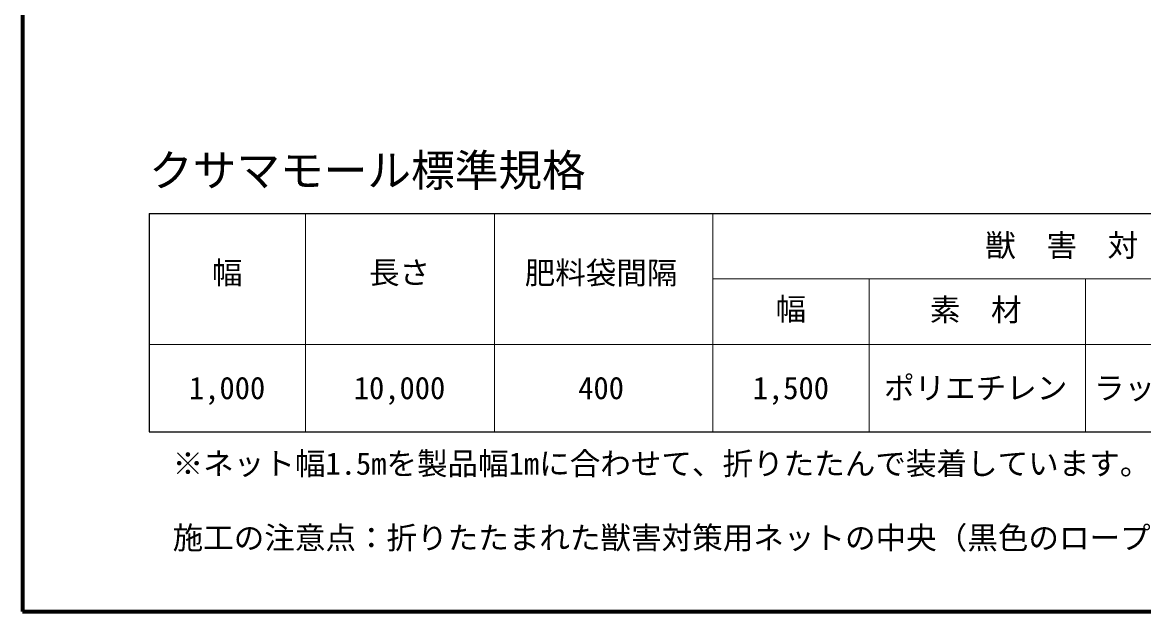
# Model space of a CAD drawing. Units: millimetres, scale not verified. Extents: x 200 to 8200, y 200 to 5838.
# Drawn here: x 200 to 2768, y 200 to 1549 of the extents above; entities that cross this region are included whole.
import ezdxf
from ezdxf.enums import TextEntityAlignment as Align

# ---------------------------------------------------------------- set-up
doc = ezdxf.new("R2010")
doc.units = ezdxf.units.MM
doc.header["$LTSCALE"] = 20
doc.layers.add('C-MTR', color=5, linetype='Continuous')
doc.layers.add('C-MTR-TXT', color=5, linetype='Continuous')
for name, color, linetype, lineweight in [('C-MTR-FRAM', 5, 'Continuous', 25), ('C-MTR-LINE', 5, 'Continuous', 13), ('C-TTL', 2, 'Continuous', 70)]:
    doc.layers.add(name, color=color, linetype=linetype, lineweight=lineweight)
doc.styles.add('ＭＳ ゴシック', font='')
doc.styles.get('ＭＳ ゴシック').set_extended_font_data('MS Gothic')

msp = doc.modelspace()

# ---------------------------------------------------------------- linework, layer by layer
at = {"layer": 'C-MTR-FRAM'}
for p, q in [((490.09, 1111.48), (490.09, 611.48)), ((490.09, 1111.48), (4438.09, 1111.48)), ((490.09, 611.48), (4438.09, 611.48))]:
    msp.add_line(p, q, dxfattribs=at)
at = {"layer": 'C-MTR-LINE'}
for p, q in [((848.09, 1111.48), (848.09, 611.48)), ((1281.09, 1111.48), (1281.09, 611.48)), ((1781.09, 1111.48), (1781.09, 611.48)), ((1781.09, 961.48), (4438.09, 961.48)), ((2139.51, 961.48), (2139.51, 611.48)), ((2635.21, 961.48), (2635.21, 611.48)), ((490.09, 811.48), (4438.09, 811.48))]:
    msp.add_line(p, q, dxfattribs=at)
at = {"layer": 'C-TTL'}
msp.add_lwpolyline([(200, 200), (8200, 200), (8200, 5740), (200, 5740)], close=True, dxfattribs=at)

# ---------------------------------------------------------------- texts
at = {"layer": 'C-MTR', "style": 'ＭＳ ゴシック'}
msp.add_text('クサマモール標準規格', height=73.31, dxfattribs=at).set_placement((490.09, 1151.48), align=Align.BOTTOM_LEFT)
at = {"layer": 'C-MTR-TXT', "style": 'ＭＳ ゴシック'}
for s, p in [('獣\u3000害\u3000対\u3000策\u3000用\u3000ネ\u3000ッ\u3000ト\u3000(※)', (2405.38, 997.33)), ('※ネット幅1.5mを製品幅1mに合わせて、折りたたんで装着しています。', (544.06, 497.79)), ('施工の注意点：折りたたまれた獣害対策用ネットの中央（黒色のロープ）を植生マットの中央に合わせて打設してください。', (544.06, 327.89))]:
    msp.add_text(s, height=51.32, dxfattribs=at).set_placement(p, align=Align.BOTTOM_LEFT)
for s, p in [('幅', (668.82, 934.55)), ('長さ', (1063.73, 935.19)), ('肥料袋間隔', (1525.39, 934.46)), ('幅', (1960.09, 851.48)), ('素\u3000材', (2383.36, 849.84))]:
    msp.add_text(s, height=51.32, dxfattribs=at).set_placement(p, align=Align.BOTTOM_CENTER)
for s, p in [('ポリエチレン', (2383.36, 711.9)), ('ラッセル編み', (2864.22, 711.9)), ('1,000', (668.82, 711.9)), ('10,000', (1063.73, 711.9)), ('400', (1525.39, 711.9)), ('1,500', (1960.09, 711.9))]:
    msp.add_text(s, height=51.32, dxfattribs=at).set_placement(p, align=Align.MIDDLE_CENTER)

doc.saveas('drawing.dxf')
